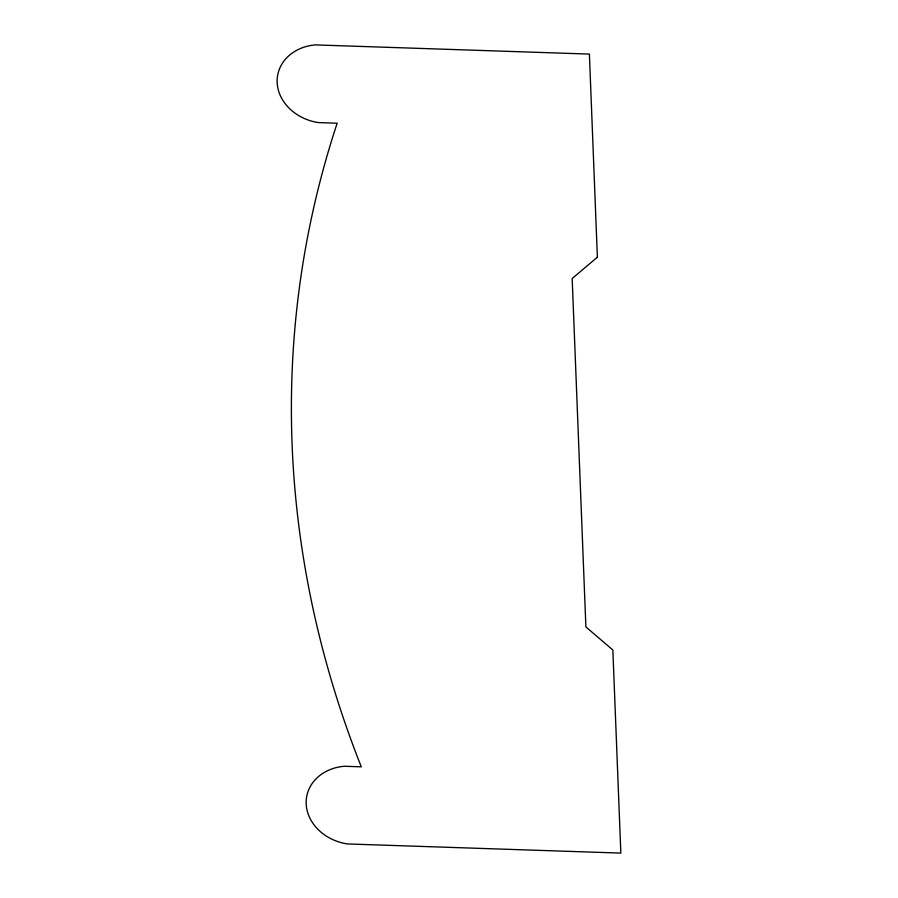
<?xml version="1.0" encoding="UTF-8"?>
<svg xmlns="http://www.w3.org/2000/svg" width="898" height="898" viewBox="0 0 898 898"><rect width="100%" height="100%" fill="white"/><g stroke="black" fill="none" stroke-linecap="round" stroke-linejoin="round"><path stroke-width="1.35" d="M597.383 257.187L572.172 278.515L585.889 626.927L612.851 649.995L620.844 853.1L347.301 843.94A46.438 38.906 12.1 0 1 306.184 803.766A46.438 38.906 12.1 0 1 344.237 766.252L361.277 766.825A1288.619 1079.508 12.1 0 1 337.165 123.217L318.274 122.577A46.438 38.906 12.1 0 1 277.156 82.414A46.438 38.906 12.1 0 1 315.209 44.9L589.391 54.082L597.383 257.187"/></g></svg>
